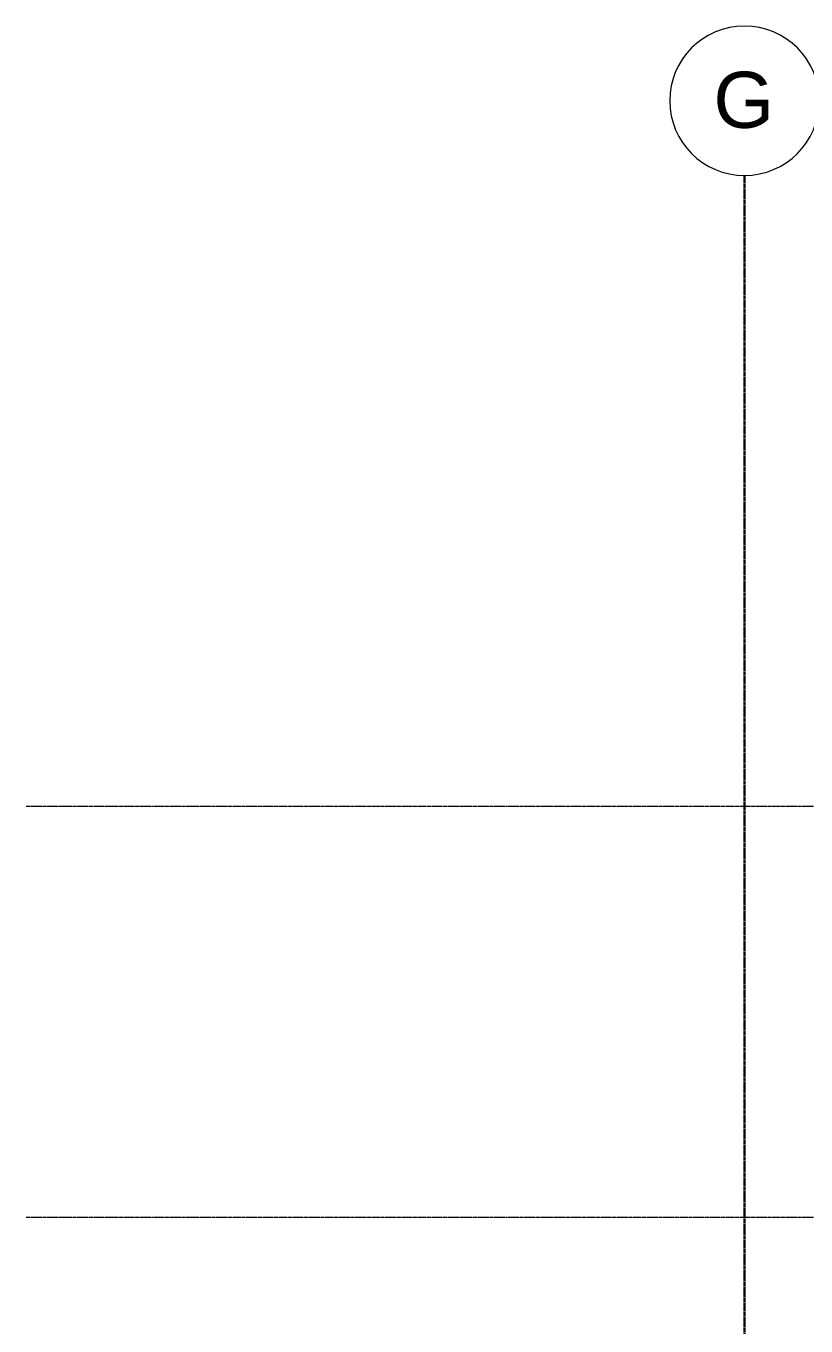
# Model space of a CAD drawing. Header units: inches. Extents: x -4168 to 4202, y -264 to 629.
# Drawn here: x -1284.3 to -1033.9, y 101 to 518.5 of the extents above; entities that cross this region are included whole.
import ezdxf

# ---------------------------------------------------------------- set-up
doc = ezdxf.new("R2010")
doc.units = ezdxf.units.IN
doc.header["$MEASUREMENT"] = 0
doc.linetypes.add('Grid Line 1_2_', pattern=[0.875, 0.5, -0.125, 0.125, -0.125])
doc.linetypes.add('Grid Line 1_2__2_', pattern=[0.875, 0.5, -0.125, 0.125, -0.125])
for name, color, linetype, lineweight in [('0-3', 165, 'Continuous', 5), ('0-4', 250, 'Continuous', 5), ('A-FLOR-LEVL-1', 51, 'Grid Line 1_2_', 9), ('S-GRID-1', 1, 'Grid Line 1_2__2_', 30), ('S-GRID-IDEN', 1, 'Continuous', 9), ('S-GRID-IDEN-1', 147, 'Continuous', 9)]:
    doc.layers.add(name, color=color, linetype=linetype, lineweight=lineweight)
doc.styles.add('Arial_1', font='arial.ttf', dxfattribs={"height": 18})

# ---------------------------------------------------------------- blocks, each defined once
blk = doc.blocks.new('Grid - Grid Head - Circle-1738874-BUILDING ELEVATION - SOUTH')
at = {"layer": 'S-GRID-IDEN-1'}
for start, end in [(0, 180), (180, 360)]:
    blk.add_arc((11847.19, 475.86), 24, start, end, dxfattribs=at)
blk = doc.blocks.new('CTR - 1st Phase - Structure_rvt-2-BUILDING ELEVATION - SOUTH')
at = {"layer": 'S-GRID-1'}
blk.add_line((9891.19, -203.76), (9891.19, 470.5), dxfattribs=at)
at = {"layer": '0-3'}
blk.add_blockref('Grid - Grid Head - Circle-1738874-BUILDING ELEVATION - SOUTH', (-1956, 18.64), dxfattribs=at)
at = {"layer": 'S-GRID-IDEN', "insert": (9881.19, 503.79), "char_height": 18, "width": 23.937, "attachment_point": 1, "style": 'Arial_1'}
blk.add_mtext('G', dxfattribs=at)

msp = doc.modelspace()

# ---------------------------------------------------------------- linework, layer by layer
at = {"layer": 'A-FLOR-LEVL-1'}
for p, q in [((-1284.2667, 268), (1431.264, 268)), ((-1284.2667, 136), (1431.264, 136))]:
    msp.add_line(p, q, dxfattribs=at)

# ---------------------------------------------------------------- block references
at = {"layer": '0-4'}
msp.add_blockref('CTR - 1st Phase - Structure_rvt-2-BUILDING ELEVATION - SOUTH', (-10944.795, 0), dxfattribs=at)

doc.saveas('drawing.dxf')
